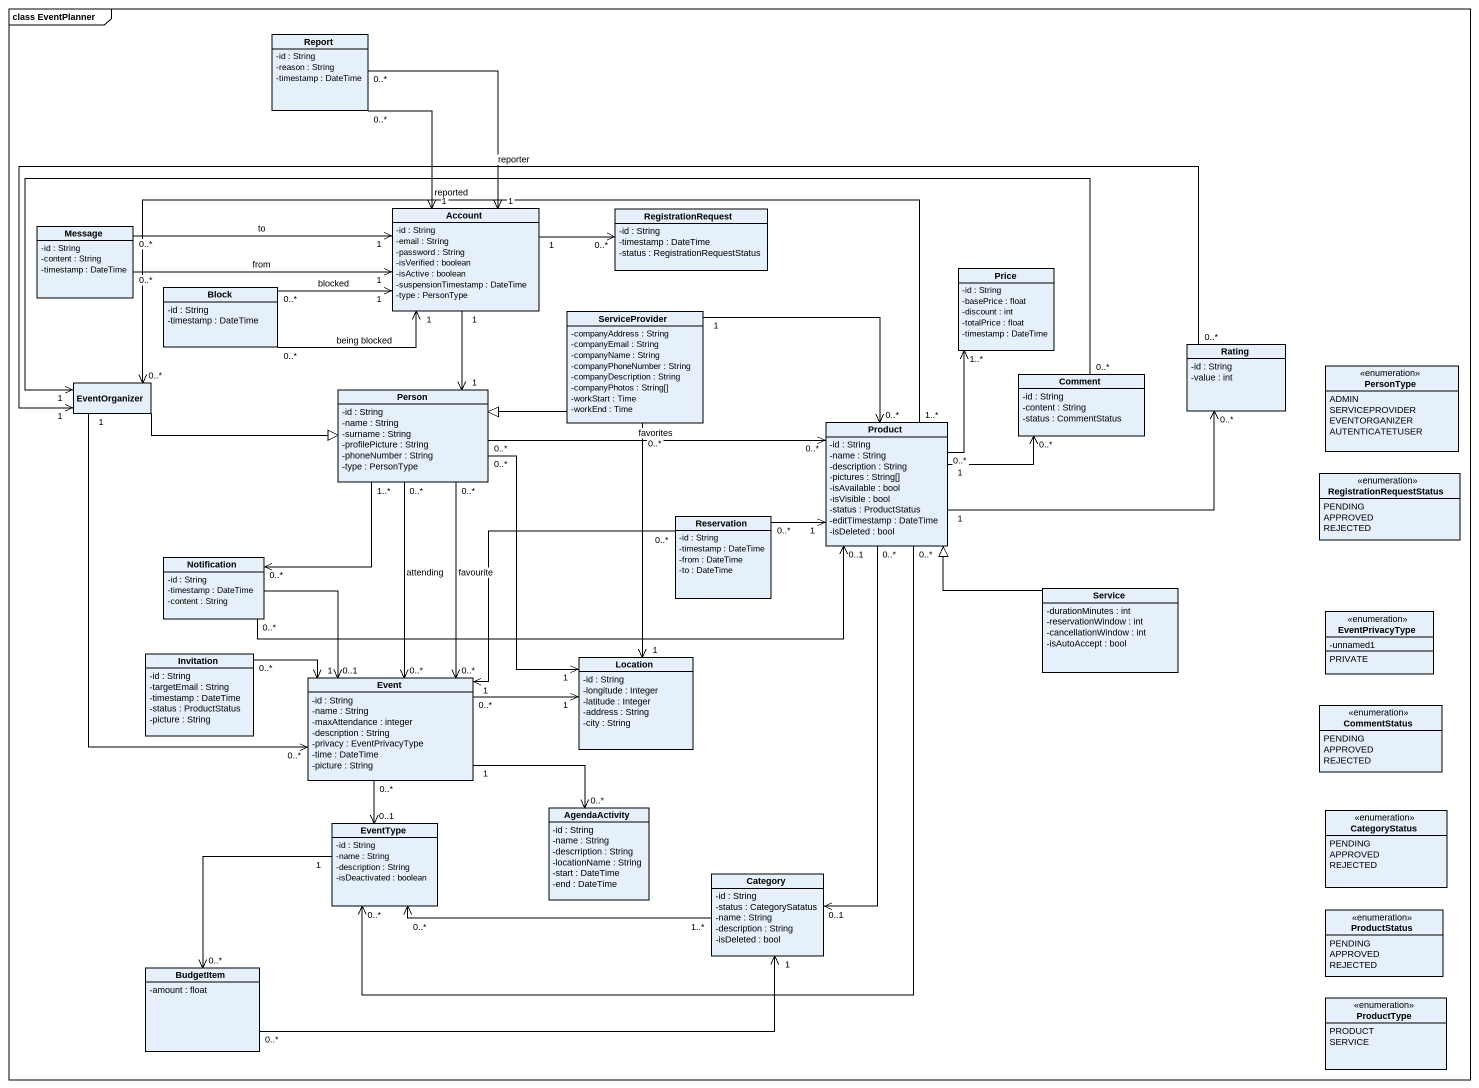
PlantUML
@startuml
mainframe class EventPlanner
hide circle
hide empty members
skinparam classAttributeIconSize 0
class Report {
  -id : String
  -reason : String
  -timestamp : DateTime
}
class Message {
  -id : String
  -content : String
  -timestamp : DateTime
}
class Account {
  -id : String
  -email : String
  -password : String
  -isVerified : boolean
  -isActive : boolean
  -suspensionTimestamp : DateTime
  -type : PersonType
}
class RegistrationRequest {
  -id : String
  -timestamp : DateTime
  -status : RegistrationRequestStatus
}
class Price {
  -id : String
  -basePrice : float
  -discount : int
  -totalPrice : float
  -timestamp : DateTime
}
class Block {
  -id : String
  -timestamp : DateTime
}
class ServiceProvider {
  -companyAddress : String
  -companyEmail : String
  -companyName : String
  -companyPhoneNumber : String
  -companyDescription : String
  -companyPhotos : String[]
  -workStart : Time
  -workEnd : Time
}
class Rating {
  -id : String
  -value : int
}
class EventOrganizer
class "Person" as Person_ {
  -id : String
  -name : String
  -surname : String
  -profilePicture : String
  -phoneNumber : String
  -type : PersonType
}
class Comment {
  -id : String
  -content : String
  -status : CommentStatus
}
enum PersonType {
  ADMIN
  SERVICEPROVIDER
  EVENTORGANIZER
  AUTENTICATETUSER
}
class Product {
  -id : String
  -name : String
  -description : String
  -pictures : String[]
  -isAvailable : bool
  -isVisible : bool
  -status : ProductStatus
  -editTimestamp : DateTime
  -isDeleted : bool
}
enum RegistrationRequestStatus {
  PENDING
  APPROVED
  REJECTED
}
class Reservation {
  -id : String
  -timestamp : DateTime
  -from : DateTime
  -to : DateTime
}
class Notification {
  -id : String
  -timestamp : DateTime
  -content : String
}
class Service {
  -durationMinutes : int
  -reservationWindow : int
  -cancellationWindow : int
  -isAutoAccept : bool
}
enum EventPrivacyType {
  -unnamed1
  PRIVATE
}
class Invitation {
  -id : String
  -targetEmail : String
  -timestamp : DateTime
  -status : ProductStatus
  -picture : String
}
class Location {
  -id : String
  -longitude : Integer
  -latitude : Integer
  -address : String
  -city : String
}
class Event {
  -id : String
  -name : String
  -maxAttendance : integer
  -description : String
  -privacy : EventPrivacyType
  -time : DateTime
  -picture : String
}
enum CommentStatus {
  PENDING
  APPROVED
  REJECTED
}
class AgendaActivity {
  -id : String
  -name : String
  -descrription : String
  -locationName : String
  -start : DateTime
  -end : DateTime
}
enum CategoryStatus {
  PENDING
  APPROVED
  REJECTED
}
class EventType {
  -id : String
  -name : String
  -description : String
  -isDeactivated : boolean
}
class Category {
  -id : String
  -status : CategorySatatus
  -name : String
  -description : String
  -isDeleted : bool
}
enum ProductStatus {
  PENDING
  APPROVED
  REJECTED
}
class BudgetItem {
  -amount : float
}
enum ProductType {
  PRODUCT
  SERVICE
}
Report "0..*" --> "1" Account : reported
Report "0..*" --> "1" Account : reporter
Message "0..*" -right-> "1" Account : to
Message "0..*" -right-> "1" Account : from
Account "1" -right-> "0..*" RegistrationRequest
Account "1" --> "1" Person_
Block "0..*" -right-> "1" Account : blocked
Block "0..*" -right-> "1" Account : being blocked
ServiceProvider -left-|> Person_
ServiceProvider "1" -right-> "0..*" Product
ServiceProvider "0..*" --> "1" Location
Rating "0..*" -left-> "1" EventOrganizer
EventOrganizer -right-|> Person_
EventOrganizer "0..*" <-right- "1..*" Product
Person_ "0..*" -right-> "0..*" Product : favorites
Person_ "0..*" --> "1" Location
Person_ "0..*" --> "0..*" Event : attending
Person_ "0..*" --> "0..*" Event : favourite
Comment "0..*" -left-> "1" EventOrganizer
Product "0..*" -up-> "1..*" Price
Product "1" -right-> "0..*" Rating
Product "1" -right-> "0..*" Comment
Product "0..*" --> "0..*" EventType
Product "0..*" --> "0..1" Category
Reservation "0..*" -right-> "1" Product
Reservation "0..*" -left-> "1" Event
Notification "0..*" <-up- "1..*" Person_
Notification "0..*" -right-> "0..1" Product
Notification --> "0..1" Event
Service -up-|> Product
Invitation "0..*" -right-> "1" Event
Event "0..*" <-up- "1" EventOrganizer
Event "0..*" -right-> "1" Location
Event "1" -right-> "0..*" AgendaActivity
EventType "0..1" <-up- "0..*" Event
EventType "1" --> "0..*" BudgetItem
Category "1..*" -left-> "0..*" EventType
BudgetItem "0..*" -right-> "1" Category
@enduml
